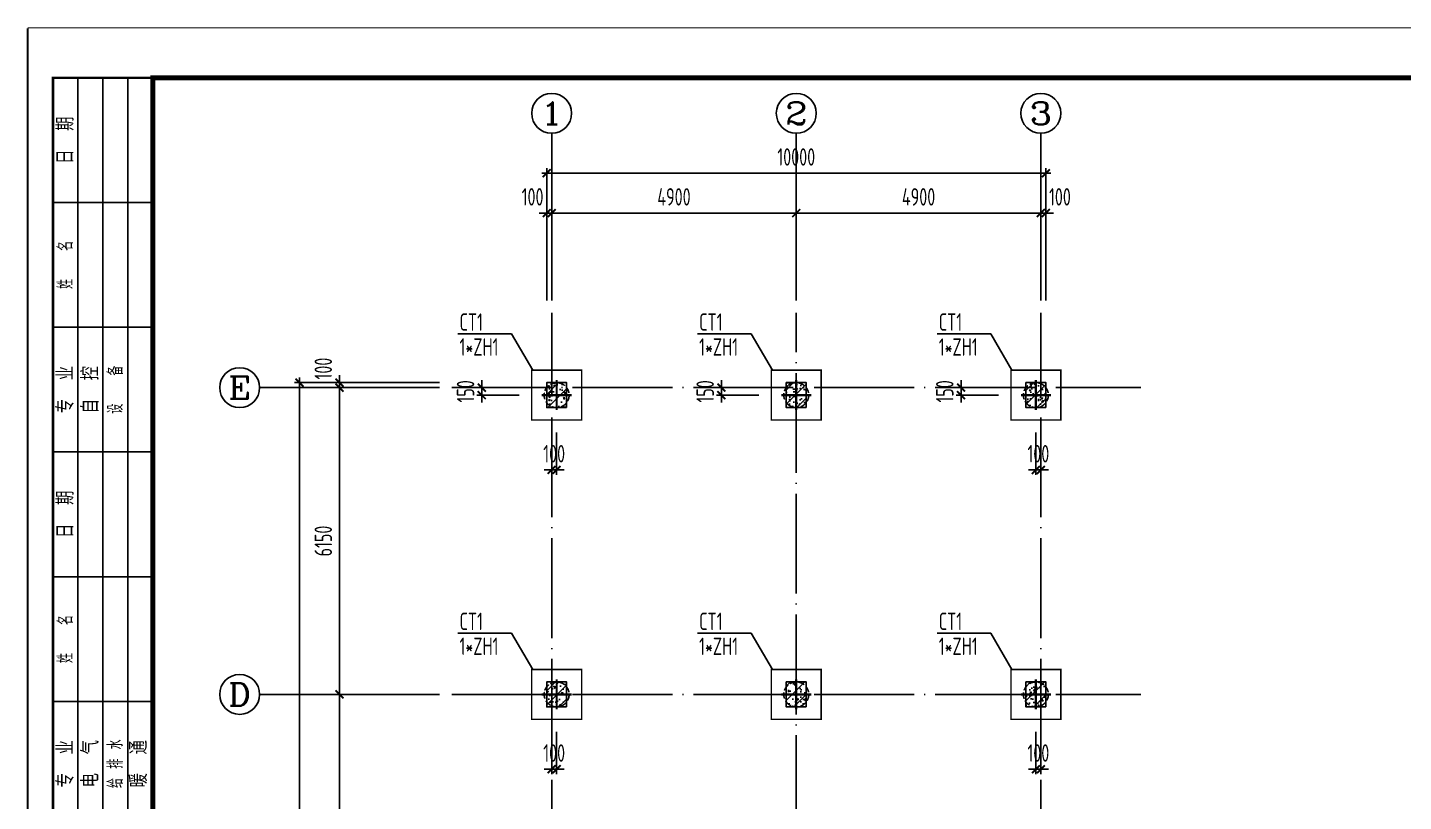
# Model space of a CAD drawing. Extents: x 287149 to 898857, y 100802 to 160212.
# Drawn here: x 517437 to 545001, y 127315 to 142832 of the extents above; entities that cross this region are included whole.
import ezdxf
from ezdxf.enums import TextEntityAlignment as Align

# ---------------------------------------------------------------- set-up
doc = ezdxf.new("R2010")
doc.units = 0
doc.header["$LTSCALE"] = 1000
doc.linetypes.add('DASH', pattern=[0.35, 0.25, -0.1])
doc.linetypes.add('DOTE', pattern=[2.42, 2, -0.2, 0.02, -0.2])
doc.layers.get('0').update_dxf_attribs({"linetype": 'CONTINUOUS'})
doc.layers.get('DEFPOINTS').update_dxf_attribs({"linetype": 'CONTINUOUS'})
for name, color, linetype in [('AXIS', 8, 'DOTE'), ('AXIS_DIM', 3, 'CONTINUOUS'), ('AXIS_TEXT', 3, 'CONTINUOUS'), ('COLU', 7, 'CONTINUOUS'), ('CT', 255, 'CONTINUOUS'), ('DIM', 3, 'CONTINUOUS'), ('DOTE', 8, 'DOTE'), ('FRAME', 3, 'CONTINUOUS'), ('TEXT', 7, 'CONTINUOUS'), ('ZJ', 1, 'CONTINUOUS'), ('填充', 8, 'CONTINUOUS'), ('柱涂实', 54, 'CONTINUOUS')]:
    doc.layers.add(name, color=color, linetype=linetype)
doc.styles.add('_AXIS', font='complex.shx', dxfattribs={"bigfont": 'gbcbig.shx'})
doc.styles.add('COMPLEX', font='COMPLEX')
doc.styles.add('DXFS', font='txt.shx', dxfattribs={"width": 0.7, "bigfont": 'dxfs.shx'})
doc.styles.add('TSSD_Dimension', font='tssdeng.shx', dxfattribs={"width": 0.7, "bigfont": 'hztxt.shx'})
doc.styles.add('TSSD_Rein', font='tssdeng.shx', dxfattribs={"width": 0.7, "bigfont": 'hztxt.shx'})
doc.dimstyles.new('TSSD_100_100', dxfattribs={"dimtxt": 350, "dimasz": 150, "dimexe": 100, "dimexo": 250, "dimgap": 150, "dimtad": 1, "dimdec": 0, "dimzin": 0, "dimdsep": 46, "dimtxsty": 'TSSD_Dimension', "dimblk": 'ARCHTICK', "dimcen": 0, "dimdle": 100, "dimclrd": 3, "dimclre": 3, "dimclrt": 7, "dimadec": 0, "dimazin": 0, "dimtfac": 1, "dimtdec": 0, "dimtix": 1, "dimtmove": 2, "dimatfit": 3, "dimfxl": 100, "dimtolj": 1, "dimtzin": 0, "dimarcsym": 0})
pattern_1 = [(50, (153600, 61897.5), (286.90407, -25.10085), [30, -330]), (355, (153600, 61897.5), (-55.50053, 300.87685), [24, -264]), (100.4514, (153623.9, 61895.4), (231.40375, 275.77582), [25.49608, -280.45684]), (46.1842, (153600, 61977.5), (426.89642, -66.2076), [45, -495]), (96.6356, (153635.57, 61972), (373.8651, 389.64715), [38.2441, -420.6852]), (351.1842, (153600, 61977.5), (373.8648, 389.64744), [36, -396]), (21, (153640, 61957.5), (238.76282, -161.04756), [30, -330]), (326, (153640, 61957.5), (97.32613, 290.06002), [24, -264]), (71.4514, (153659.9, 61944.08), (336.08905, 129.0122), [25.49608, -280.45684]), (37.5, (153600, 61897.5), (4.863942, 133.157542), [0, -260.8, 0, -268, 0, -265]), (7.5, (153600, 61897.5), (105.227815, 157.764685), [0, -152.8, 0, -254.8, 0, -101]), (327.5, (153510.8, 61897.5), (213.528974, -9.02195), [0, -100, 0, -312, 0, -414]), (317.5, (153470.8, 61897.5), (233.27447, 40.04199), [0, -130, 0, -207.2, 0, -294]), (45, (153600, 61897.5), (-141.42136, 141.42136), [])]
pattern_2 = [(50, (153500, 61897.5), (286.90407, -25.10085), [30, -330]), (355, (153500, 61897.5), (-55.50053, 300.87685), [24, -264]), (100.4514, (153523.9, 61895.4), (231.40375, 275.77582), [25.49608, -280.45684]), (46.1842, (153500, 61977.5), (426.89642, -66.2076), [45, -495]), (96.6356, (153535.57, 61972), (373.8651, 389.64715), [38.2441, -420.6852]), (351.1842, (153500, 61977.5), (373.8648, 389.64744), [36, -396]), (21, (153540, 61957.5), (238.76282, -161.04756), [30, -330]), (326, (153540, 61957.5), (97.32613, 290.06002), [24, -264]), (71.4514, (153559.9, 61944.08), (336.08905, 129.0122), [25.49608, -280.45684]), (37.5, (153500, 61897.5), (4.863942, 133.157542), [0, -260.8, 0, -268, 0, -265]), (7.5, (153500, 61897.5), (105.227815, 157.764685), [0, -152.8, 0, -254.8, 0, -101]), (327.5, (153410.8, 61897.5), (213.528974, -9.02195), [0, -100, 0, -312, 0, -414]), (317.5, (153370.8, 61897.5), (233.27447, 40.04199), [0, -130, 0, -207.2, 0, -294]), (45, (153500, 61897.5), (-141.42136, 141.42136), [])]

# ---------------------------------------------------------------- blocks, each defined once
blk = doc.blocks.new('_ARCHTICK')
at = {"color": 0}
blk.add_lwpolyline([(-0.53033, -0.53033, 0.25, 0.25, 0), (0.53033, 0.53033, 0.5, 0.5, 0)], format="xyseb", dxfattribs=at)
blk = doc.blocks.new('*D28')
at = {"layer": 'AXIS_DIM', "color": 3, "lineweight": -2}
for p, q in [((527936.971394, 137361.708046), (527936.971394, 139211.631469)), ((532836.971394, 137361.708046), (532836.971394, 139211.631469)), ((527836.971394, 139111.631469), (532936.971394, 139111.631469))]:
    blk.add_line(p, q, dxfattribs=at)
at = {"layer": 'DEFPOINTS', "color": 0}
for p in [(532836.971394, 139111.631469), (527936.971394, 137111.708046), (532836.971394, 137111.708046)]:
    blk.add_point(p, dxfattribs=at)
at = {"layer": 'AXIS_DIM', "color": 3, "lineweight": -2, "xscale": 150, "yscale": 150, "zscale": 150, "rotation": 180}
blk.add_blockref('_ARCHTICK', (527936.971394, 139111.631469), dxfattribs=at)
at = {"layer": 'AXIS_DIM', "color": 3, "lineweight": -2, "xscale": 150, "yscale": 150, "zscale": 150}
blk.add_blockref('_ARCHTICK', (532836.971394, 139111.631469), dxfattribs=at)
at = {"layer": 'AXIS_DIM', "color": 7, "insert": (530386.971394, 139436.631469), "char_height": 350, "attachment_point": 5, "style": 'TSSD_Dimension'}
blk.add_mtext('\\A1;4900', dxfattribs=at)
blk = doc.blocks.new('*D29')
at = {"layer": 'AXIS_DIM', "color": 3, "lineweight": -2}
for p, q in [((532836.971394, 137361.708046), (532836.971394, 139211.631469)), ((537736.971394, 137361.708046), (537736.971394, 139211.631469)), ((532736.971394, 139111.631469), (537836.971394, 139111.631469))]:
    blk.add_line(p, q, dxfattribs=at)
at = {"layer": 'DEFPOINTS', "color": 0}
for p in [(537736.971394, 139111.631469), (532836.971394, 137111.708046), (537736.971394, 137111.708046)]:
    blk.add_point(p, dxfattribs=at)
at = {"layer": 'AXIS_DIM', "color": 3, "lineweight": -2, "xscale": 150, "yscale": 150, "zscale": 150, "rotation": 180}
blk.add_blockref('_ARCHTICK', (532836.971394, 139111.631469), dxfattribs=at)
at = {"layer": 'AXIS_DIM', "color": 3, "lineweight": -2, "xscale": 150, "yscale": 150, "zscale": 150}
blk.add_blockref('_ARCHTICK', (537736.971394, 139111.631469), dxfattribs=at)
at = {"layer": 'AXIS_DIM', "color": 7, "insert": (535286.971394, 139436.631469), "char_height": 350, "attachment_point": 5, "style": 'TSSD_Dimension'}
blk.add_mtext('\\A1;4900', dxfattribs=at)
blk = doc.blocks.new('*D32')
at = {"layer": 'AXIS_DIM', "color": 3, "lineweight": -2}
for p, q in [((523687.044864, 135711.708046), (523687.044864, 129361.708046)), ((525686.971394, 135611.708046), (523587.044864, 135611.708046)), ((525686.971394, 129461.708046), (523587.044864, 129461.708046))]:
    blk.add_line(p, q, dxfattribs=at)
at = {"layer": 'DEFPOINTS', "color": 0}
for p in [(525936.971394, 135611.708046), (523687.044864, 129461.708046), (525936.971394, 129461.708046)]:
    blk.add_point(p, dxfattribs=at)
at = {"layer": 'AXIS_DIM', "color": 3, "lineweight": -2, "xscale": 150, "yscale": 150, "zscale": 150}
for p, rotation in [((523687.044864, 135611.708046), 90), ((523687.044864, 129461.708046), 270)]:
    blk.add_blockref('_ARCHTICK', p, dxfattribs=dict(at, rotation=rotation))
at = {"layer": 'AXIS_DIM', "color": 7, "insert": (523362.044864, 132536.708046), "char_height": 350, "attachment_point": 5, "rotation": 90, "style": 'TSSD_Dimension'}
blk.add_mtext('\\A1;6150', dxfattribs=at)
blk = doc.blocks.new('*D33')
at = {"layer": 'AXIS_DIM', "color": 3, "lineweight": -2}
for p, q in [((527736.971394, 139911.631469), (537936.971394, 139911.631469)), ((527836.971394, 137361.708046), (527836.971394, 140011.631469)), ((537836.971394, 137361.708046), (537836.971394, 140011.631469))]:
    blk.add_line(p, q, dxfattribs=at)
at = {"layer": 'DEFPOINTS', "color": 0}
for p in [(537836.971394, 139911.631469), (527836.971394, 137111.708046), (537836.971394, 137111.708046)]:
    blk.add_point(p, dxfattribs=at)
at = {"layer": 'AXIS_DIM', "color": 3, "lineweight": -2, "xscale": 150, "yscale": 150, "zscale": 150, "rotation": 180}
blk.add_blockref('_ARCHTICK', (527836.971394, 139911.631469), dxfattribs=at)
at = {"layer": 'AXIS_DIM', "color": 3, "lineweight": -2, "xscale": 150, "yscale": 150, "zscale": 150}
blk.add_blockref('_ARCHTICK', (537836.971394, 139911.631469), dxfattribs=at)
at = {"layer": 'AXIS_DIM', "color": 7, "insert": (532836.971394, 140236.631469), "char_height": 350, "attachment_point": 5, "style": 'TSSD_Dimension'}
blk.add_mtext('\\A1;10000', dxfattribs=at)
blk = doc.blocks.new('*D34')
at = {"layer": 'AXIS_DIM', "color": 3, "lineweight": -2}
for p, q in [((525686.971394, 135711.708046), (522787.044864, 135711.708046)), ((522887.044864, 110611.708046), (522887.044864, 135811.708046)), ((525686.971394, 110711.708046), (522787.044864, 110711.708046))]:
    blk.add_line(p, q, dxfattribs=at)
at = {"layer": 'DEFPOINTS', "color": 0}
for p in [(522887.044864, 135711.708046), (525936.971394, 135711.708046), (525936.971394, 110711.708046)]:
    blk.add_point(p, dxfattribs=at)
at = {"layer": 'AXIS_DIM', "color": 3, "lineweight": -2, "xscale": 150, "yscale": 150, "zscale": 150}
for p, rotation in [((522887.044864, 135711.708046), 90), ((522887.044864, 110711.708046), 270)]:
    blk.add_blockref('_ARCHTICK', p, dxfattribs=dict(at, rotation=rotation))
at = {"layer": 'AXIS_DIM', "color": 7, "insert": (522562.044864, 123211.708046), "char_height": 350, "attachment_point": 5, "rotation": 90, "style": 'TSSD_Dimension'}
blk.add_mtext('\\A1;25000', dxfattribs=at)
blk = doc.blocks.new('*D36')
at = {"layer": 'AXIS_DIM', "color": 3, "lineweight": -2}
for p, q in [((525686.971394, 135711.708046), (523587.044864, 135711.708046)), ((523687.044864, 135711.708046), (523687.044864, 135861.708046)), ((523687.044864, 135611.708046), (523687.044864, 135711.708046)), ((525686.971394, 135611.708046), (523587.044864, 135611.708046)), ((523687.044864, 135611.708046), (523687.044864, 135461.708046))]:
    blk.add_line(p, q, dxfattribs=at)
at = {"layer": 'DEFPOINTS', "color": 0}
for p in [(523687.044864, 135711.708046), (525936.971394, 135711.708046), (525936.971394, 135611.708046)]:
    blk.add_point(p, dxfattribs=at)
at = {"layer": 'AXIS_DIM', "color": 3, "lineweight": -2, "xscale": 150, "yscale": 150, "zscale": 150}
for p, rotation in [((523687.044864, 135711.708046), 270), ((523687.044864, 135611.708046), 90)]:
    blk.add_blockref('_ARCHTICK', p, dxfattribs=dict(at, rotation=rotation))
at = {"layer": 'AXIS_DIM', "color": 7, "insert": (523362.044864, 135993.951635), "char_height": 350, "attachment_point": 5, "rotation": 90, "style": 'TSSD_Dimension'}
blk.add_mtext('\\A1;100', dxfattribs=at)
blk = doc.blocks.new('*D37')
at = {"layer": 'AXIS_DIM', "color": 3, "lineweight": -2}
for p, q in [((537736.971394, 137361.708046), (537736.971394, 139211.631469)), ((537836.971394, 137361.708046), (537836.971394, 139211.631469)), ((537736.971394, 139111.631469), (537586.971394, 139111.631469)), ((537736.971394, 139111.631469), (537836.971394, 139111.631469)), ((537836.971394, 139111.631469), (537986.971394, 139111.631469))]:
    blk.add_line(p, q, dxfattribs=at)
at = {"layer": 'DEFPOINTS', "color": 0}
for p in [(537836.971394, 139111.631469), (537736.971394, 137111.708046), (537836.971394, 137111.708046)]:
    blk.add_point(p, dxfattribs=at)
at = {"layer": 'AXIS_DIM', "color": 3, "lineweight": -2, "xscale": 150, "yscale": 150, "zscale": 150}
blk.add_blockref('_ARCHTICK', (537736.971394, 139111.631469), dxfattribs=at)
at = {"layer": 'AXIS_DIM', "color": 3, "lineweight": -2, "xscale": 150, "yscale": 150, "zscale": 150, "rotation": 180}
blk.add_blockref('_ARCHTICK', (537836.971394, 139111.631469), dxfattribs=at)
at = {"layer": 'AXIS_DIM', "color": 7, "insert": (538119.214984, 139436.631469), "char_height": 350, "attachment_point": 5, "style": 'TSSD_Dimension'}
blk.add_mtext('\\A1;100', dxfattribs=at)
blk = doc.blocks.new('*D38')
at = {"layer": 'AXIS_DIM', "color": 3, "lineweight": -2}
for p, q in [((527836.971394, 137361.708046), (527836.971394, 139211.631469)), ((527936.971394, 137361.708046), (527936.971394, 139211.631469)), ((527836.971394, 139111.631469), (527686.971394, 139111.631469)), ((527936.971394, 139111.631469), (527836.971394, 139111.631469)), ((527936.971394, 139111.631469), (528086.971394, 139111.631469))]:
    blk.add_line(p, q, dxfattribs=at)
at = {"layer": 'DEFPOINTS', "color": 0}
for p in [(527836.971394, 139111.631469), (527836.971394, 137111.708046), (527936.971394, 137111.708046)]:
    blk.add_point(p, dxfattribs=at)
at = {"layer": 'AXIS_DIM', "color": 3, "lineweight": -2, "xscale": 150, "yscale": 150, "zscale": 150}
blk.add_blockref('_ARCHTICK', (527836.971394, 139111.631469), dxfattribs=at)
at = {"layer": 'AXIS_DIM', "color": 3, "lineweight": -2, "xscale": 150, "yscale": 150, "zscale": 150, "rotation": 180}
blk.add_blockref('_ARCHTICK', (527936.971394, 139111.631469), dxfattribs=at)
at = {"layer": 'AXIS_DIM', "color": 7, "insert": (527554.727804, 139436.631469), "char_height": 350, "attachment_point": 5, "style": 'TSSD_Dimension'}
blk.add_mtext('\\A1;100', dxfattribs=at)
blk = doc.blocks.new('_AXISO')
blk.add_circle((0, 0), 0.5)
at = {"layer": 'AXIS_TEXT', "style": 'COMPLEX', "width": 1.041667}
blk.add_attdef('A', text='', height=0.56, dxfattribs=at).set_placement((-0.25, -0.28), (0.25, -0.28), align=Align.FIT)
blk = doc.blocks.new('*D39')
at = {"layer": 'AXIS_DIM', "color": 3, "lineweight": -2}
for p, q in [((523687.044864, 123111.708046), (523687.044864, 129561.708046)), ((525686.971394, 129461.708046), (523587.044864, 129461.708046)), ((525686.971394, 123211.708046), (523587.044864, 123211.708046))]:
    blk.add_line(p, q, dxfattribs=at)
at = {"layer": 'DEFPOINTS', "color": 0}
for p in [(523687.044864, 129461.708046), (525936.971394, 129461.708046), (525936.971394, 123211.708046)]:
    blk.add_point(p, dxfattribs=at)
at = {"layer": 'AXIS_DIM', "color": 3, "lineweight": -2, "xscale": 150, "yscale": 150, "zscale": 150}
for p, rotation in [((523687.044864, 129461.708046), 90), ((523687.044864, 123211.708046), 270)]:
    blk.add_blockref('_ARCHTICK', p, dxfattribs=dict(at, rotation=rotation))
at = {"layer": 'AXIS_DIM', "color": 7, "insert": (523362.044864, 126336.708046), "char_height": 350, "attachment_point": 5, "rotation": 90, "style": 'TSSD_Dimension'}
blk.add_mtext('\\A1;6250', dxfattribs=at)
blk = doc.blocks.new('A$C2F0C53E4')
at = {"layer": 'FRAME', "lineweight": 18}
blk.add_line((0, 0), (0, 42000), dxfattribs=at)
at = {"layer": 'FRAME'}
for points, const_width in [([(10, 42010), (10, 10), (59410, 10), (59410, 42010)], 20), ([(2510, 41010), (2510, 1010), (58410, 1010), (58410, 41010)], 100)]:
    blk.add_lwpolyline(points, close=True, dxfattribs=dict(at, const_width=const_width))
at = {"layer": 'FRAME', "const_width": 50}
blk.add_lwpolyline([(2510, 41010), (510, 41010), (510, 18510), (2510, 18510)], dxfattribs=at)
at = {"layer": 'FRAME'}
for points in [[(1010, 18510), (1010, 41010)], [(1510, 18510), (1510, 41010)], [(2010, 18510), (2010, 41010)], [(2510, 38510), (510, 38510)], [(2510, 36010), (510, 36010)], [(2510, 33510), (510, 33510)], [(2510, 31010), (510, 31010)], [(2510, 28510), (510, 28510)]]:
    blk.add_lwpolyline(points, dxfattribs=at)
at = {"layer": 'FRAME', "char_height": 300, "attachment_point": 5, "rotation": 90, "style": 'DXFS'}
for s, insert, width in [('{\\f宋体|b0|i0|c134|p2;日\\Ftxt.shx,dxfs.shx|c134;  \\f宋体|b0|i0|c134|p2;期\\P}', (760, 39760), 1132.5), ('姓   名', (760, 37260), 1185), ('{\\f宋体|b0|i0|c134|p2;专\\Ftxt.shx,dxfs.shx|c134;  \\f宋体|b0|i0|c134|p2;业\\P}', (760, 34760), 1203.38), ('{\\f宋体|b0|i0|c134|p2;自\\Ftxt.shx,dxfs.shx|c134;  \\f宋体|b0|i0|c134|p2;控\\P}', (1260, 34760), 1148.25), ('设   备', (1760, 34760), 1227), ('{\\f宋体|b0|i0|c134|p2;日\\Ftxt.shx,dxfs.shx|c134;  \\f宋体|b0|i0|c134|p2;期\\P}', (760, 32260), 1132.5), ('姓   名', (760, 29760), 1185), ('{\\f宋体|b0|i0|c134|p2;专\\Ftxt.shx,dxfs.shx|c134;  \\f宋体|b0|i0|c134|p2;业\\P}', (760, 27260), 1203.38), ('{\\f宋体|b0|i0|c134|p2;电\\Ftxt.shx,dxfs.shx|c134;  \\f宋体|b0|i0|c134|p2;气\\P}', (1260, 27260), 1182.38), ('给 排 水', (1760, 27260), 1352.62), ('{\\f宋体|b0|i0|c134|p2;暖\\Ftxt.shx,dxfs.shx|c134;  \\f宋体|b0|i0|c134|p2;通\\P}', (2230, 27260), 1200.75)]:
    blk.add_mtext(s, dxfattribs=dict(at, insert=insert, width=width))
blk = doc.blocks.new('*D46')
at = {"layer": 'DEFPOINTS', "color": 0}
for p in [(527936.971394, 128961.708046), (528036.971299, 128961.708046), (528036.971299, 127961.708046)]:
    blk.add_point(p, dxfattribs=at)
at = {"layer": 'DIM', "color": 3, "lineweight": -2}
for p, q in [((527936.971394, 128711.708046), (527936.971394, 127861.708046)), ((528036.971299, 128711.708046), (528036.971299, 127861.708046)), ((527936.971394, 127961.708046), (527786.971394, 127961.708046)), ((527936.971394, 127961.708046), (528036.971299, 127961.708046)), ((528036.971299, 127961.708046), (528186.971299, 127961.708046))]:
    blk.add_line(p, q, dxfattribs=at)
at = {"layer": 'DIM', "color": 3, "lineweight": -2, "xscale": 150, "yscale": 150, "zscale": 150}
blk.add_blockref('_ARCHTICK', (527936.971394, 127961.708046), dxfattribs=at)
at = {"layer": 'DIM', "color": 3, "lineweight": -2, "xscale": 150, "yscale": 150, "zscale": 150, "rotation": 180}
blk.add_blockref('_ARCHTICK', (528036.971299, 127961.708046), dxfattribs=at)
at = {"layer": 'DIM', "color": 7, "insert": (527986.971346, 128286.708046), "char_height": 350, "attachment_point": 5, "style": 'TSSD_Dimension'}
blk.add_mtext('\\A1;100', dxfattribs=at)
blk = doc.blocks.new('*D47')
at = {"layer": 'DEFPOINTS', "color": 0}
for p in [(537636.971489, 128961.708046), (537736.971394, 128961.708046), (537636.971489, 127961.708046)]:
    blk.add_point(p, dxfattribs=at)
at = {"layer": 'DIM', "color": 3, "lineweight": -2}
for p, q in [((537636.971489, 128711.708046), (537636.971489, 127861.708046)), ((537736.971394, 128711.708046), (537736.971394, 127861.708046)), ((537636.971489, 127961.708046), (537486.971489, 127961.708046)), ((537736.971394, 127961.708046), (537636.971489, 127961.708046)), ((537736.971394, 127961.708046), (537886.971394, 127961.708046))]:
    blk.add_line(p, q, dxfattribs=at)
at = {"layer": 'DIM', "color": 3, "lineweight": -2, "xscale": 150, "yscale": 150, "zscale": 150}
blk.add_blockref('_ARCHTICK', (537636.971489, 127961.708046), dxfattribs=at)
at = {"layer": 'DIM', "color": 3, "lineweight": -2, "xscale": 150, "yscale": 150, "zscale": 150, "rotation": 180}
blk.add_blockref('_ARCHTICK', (537736.971394, 127961.708046), dxfattribs=at)
at = {"layer": 'DIM', "color": 7, "insert": (537686.971442, 128286.708046), "char_height": 350, "attachment_point": 5, "style": 'TSSD_Dimension'}
blk.add_mtext('\\A1;100', dxfattribs=at)
blk = doc.blocks.new('*D56')
at = {"layer": 'DEFPOINTS', "color": 0}
for p in [(527936.971394, 134961.708046), (528036.971299, 134961.708046), (528036.971299, 133961.708046)]:
    blk.add_point(p, dxfattribs=at)
at = {"layer": 'DIM', "color": 3, "lineweight": -2}
for p, q in [((527936.971394, 134711.708046), (527936.971394, 133861.708046)), ((528036.971299, 134711.708046), (528036.971299, 133861.708046)), ((527936.971394, 133961.708046), (527786.971394, 133961.708046)), ((527936.971394, 133961.708046), (528036.971299, 133961.708046)), ((528036.971299, 133961.708046), (528186.971299, 133961.708046))]:
    blk.add_line(p, q, dxfattribs=at)
at = {"layer": 'DIM', "color": 3, "lineweight": -2, "xscale": 150, "yscale": 150, "zscale": 150}
blk.add_blockref('_ARCHTICK', (527936.971394, 133961.708046), dxfattribs=at)
at = {"layer": 'DIM', "color": 3, "lineweight": -2, "xscale": 150, "yscale": 150, "zscale": 150, "rotation": 180}
blk.add_blockref('_ARCHTICK', (528036.971299, 133961.708046), dxfattribs=at)
at = {"layer": 'DIM', "color": 7, "insert": (527986.971346, 134286.708046), "char_height": 350, "attachment_point": 5, "style": 'TSSD_Dimension'}
blk.add_mtext('\\A1;100', dxfattribs=at)
blk = doc.blocks.new('*D57')
at = {"layer": 'DEFPOINTS', "color": 0}
for p in [(526536.971394, 135461.708141), (527536.971394, 135611.708046), (527536.971394, 135461.708141)]:
    blk.add_point(p, dxfattribs=at)
at = {"layer": 'DIM', "color": 3, "lineweight": -2}
for p, q in [((526536.971394, 135611.708046), (526536.971394, 135761.708046)), ((527286.971394, 135611.708046), (526436.971394, 135611.708046)), ((527286.971394, 135461.708141), (526436.971394, 135461.708141)), ((526536.971394, 135611.708046), (526536.971394, 135461.708141)), ((526536.971394, 135461.708141), (526536.971394, 135311.708141))]:
    blk.add_line(p, q, dxfattribs=at)
at = {"layer": 'DIM', "color": 3, "lineweight": -2, "xscale": 150, "yscale": 150, "zscale": 150}
for p, rotation in [((526536.971394, 135611.708046), 270), ((526536.971394, 135461.708141), 90)]:
    blk.add_blockref('_ARCHTICK', p, dxfattribs=dict(at, rotation=rotation))
at = {"layer": 'DIM', "color": 7, "insert": (526211.971394, 135536.708093), "char_height": 350, "attachment_point": 5, "rotation": 90, "style": 'TSSD_Dimension'}
blk.add_mtext('\\A1;150', dxfattribs=at)
blk = doc.blocks.new('*D58')
at = {"layer": 'DEFPOINTS', "color": 0}
for p in [(531336.971394, 135461.708141), (532336.971394, 135611.708046), (532336.971394, 135461.708141)]:
    blk.add_point(p, dxfattribs=at)
at = {"layer": 'DIM', "color": 3, "lineweight": -2}
for p, q in [((531336.971394, 135611.708046), (531336.971394, 135761.708046)), ((532086.971394, 135611.708046), (531236.971394, 135611.708046)), ((532086.971394, 135461.708141), (531236.971394, 135461.708141)), ((531336.971394, 135611.708046), (531336.971394, 135461.708141)), ((531336.971394, 135461.708141), (531336.971394, 135311.708141))]:
    blk.add_line(p, q, dxfattribs=at)
at = {"layer": 'DIM', "color": 3, "lineweight": -2, "xscale": 150, "yscale": 150, "zscale": 150}
for p, rotation in [((531336.971394, 135611.708046), 270), ((531336.971394, 135461.708141), 90)]:
    blk.add_blockref('_ARCHTICK', p, dxfattribs=dict(at, rotation=rotation))
at = {"layer": 'DIM', "color": 7, "insert": (531011.971394, 135536.708093), "char_height": 350, "attachment_point": 5, "rotation": 90, "style": 'TSSD_Dimension'}
blk.add_mtext('\\A1;150', dxfattribs=at)
blk = doc.blocks.new('*D59')
at = {"layer": 'DEFPOINTS', "color": 0}
for p in [(537636.971299, 134961.708046), (537736.971203, 134961.708046), (537636.971299, 133961.708046)]:
    blk.add_point(p, dxfattribs=at)
at = {"layer": 'DIM', "color": 3, "lineweight": -2}
for p, q in [((537636.971299, 134711.708046), (537636.971299, 133861.708046)), ((537736.971203, 134711.708046), (537736.971203, 133861.708046)), ((537636.971299, 133961.708046), (537486.971299, 133961.708046)), ((537736.971203, 133961.708046), (537636.971299, 133961.708046)), ((537736.971203, 133961.708046), (537886.971203, 133961.708046))]:
    blk.add_line(p, q, dxfattribs=at)
at = {"layer": 'DIM', "color": 3, "lineweight": -2, "xscale": 150, "yscale": 150, "zscale": 150}
blk.add_blockref('_ARCHTICK', (537636.971299, 133961.708046), dxfattribs=at)
at = {"layer": 'DIM', "color": 3, "lineweight": -2, "xscale": 150, "yscale": 150, "zscale": 150, "rotation": 180}
blk.add_blockref('_ARCHTICK', (537736.971203, 133961.708046), dxfattribs=at)
at = {"layer": 'DIM', "color": 7, "insert": (537686.971251, 134286.708046), "char_height": 350, "attachment_point": 5, "style": 'TSSD_Dimension'}
blk.add_mtext('\\A1;100', dxfattribs=at)
blk = doc.blocks.new('*D60')
at = {"layer": 'DEFPOINTS', "color": 0}
for p in [(536136.971394, 135461.708141), (537136.971394, 135611.708046), (537136.971394, 135461.708141)]:
    blk.add_point(p, dxfattribs=at)
at = {"layer": 'DIM', "color": 3, "lineweight": -2}
for p, q in [((536136.971394, 135611.708046), (536136.971394, 135761.708046)), ((536886.971394, 135611.708046), (536036.971394, 135611.708046)), ((536886.971394, 135461.708141), (536036.971394, 135461.708141)), ((536136.971394, 135611.708046), (536136.971394, 135461.708141)), ((536136.971394, 135461.708141), (536136.971394, 135311.708141))]:
    blk.add_line(p, q, dxfattribs=at)
at = {"layer": 'DIM', "color": 3, "lineweight": -2, "xscale": 150, "yscale": 150, "zscale": 150}
for p, rotation in [((536136.971394, 135611.708046), 270), ((536136.971394, 135461.708141), 90)]:
    blk.add_blockref('_ARCHTICK', p, dxfattribs=dict(at, rotation=rotation))
at = {"layer": 'DIM', "color": 7, "insert": (535811.971394, 135536.708093), "char_height": 350, "attachment_point": 5, "rotation": 90, "style": 'TSSD_Dimension'}
blk.add_mtext('\\A1;150', dxfattribs=at)

msp = doc.modelspace()

# ---------------------------------------------------------------- hatches: boundary and pattern name
at = {"layer": '柱涂实'}
h = msp.add_hatch(dxfattribs=at)
h.set_pattern_fill('ARMORED', color=8, scale=40, style=0)
h.set_pattern_definition(pattern_1)
h.paths.add_polyline_path([(528236.971, 135711.708), (527836.971, 135711.708), (527836.971, 135211.708), (528236.971, 135211.708)])
h = msp.add_hatch(dxfattribs=at)
h.set_pattern_fill('ARMORED', color=8, scale=40, style=0)
h.set_pattern_definition(pattern_2)
h.paths.add_polyline_path([(533036.971, 135711.708), (532636.971, 135711.708), (532636.971, 135211.708), (533036.971, 135211.708)])
h = msp.add_hatch(dxfattribs=at)
h.set_pattern_fill('ARMORED', color=8, scale=40, style=0)
h.set_pattern_definition(pattern_2)
h.paths.add_polyline_path([(537836.971, 135711.708), (537436.971, 135711.708), (537436.971, 135211.708), (537836.971, 135211.708)])
h = msp.add_hatch(dxfattribs=at)
h.set_pattern_fill('ARMORED', color=8, scale=40, style=0)
h.set_pattern_definition(pattern_1)
h.paths.add_polyline_path([(528236.971, 129711.708), (527836.971, 129711.708), (527836.971, 129211.708), (528236.971, 129211.708)])
h = msp.add_hatch(dxfattribs=at)
h.set_pattern_fill('ARMORED', color=8, scale=40, style=0)
h.set_pattern_definition(pattern_2)
h.paths.add_polyline_path([(533036.971, 129711.708), (532636.971, 129711.708), (532636.971, 129211.708), (533036.971, 129211.708)])
h = msp.add_hatch(dxfattribs=at)
h.set_pattern_fill('ARMORED', color=8, scale=40, style=0)
h.set_pattern_definition(pattern_2)
h.paths.add_polyline_path([(537836.971, 129711.708), (537436.971, 129711.708), (537436.971, 129211.708), (537836.971, 129211.708)])

# ---------------------------------------------------------------- linework, layer by layer
at = {"layer": 'AXIS'}
for p, q in [((527936.971, 108811.708), (527936.971, 137111.708)), ((532836.971, 116961.708), (532836.971, 137111.708)), ((537736.971, 108811.708), (537736.971, 137111.708)), ((525936.971, 135611.708), (539736.971, 135611.708)), ((525936.971, 129461.708), (539736.971, 129461.708))]:
    msp.add_line(p, q, dxfattribs=at)
at = {"layer": 'AXIS_TEXT'}
for p, q in [((527936.971, 137361.708), (527936.971, 140711.631)), ((532836.971, 137361.708), (532836.971, 140711.631)), ((537736.971, 137361.708), (537736.971, 140711.631)), ((525686.971, 135611.708), (522087.045, 135611.708)), ((525686.971, 129461.708), (522087.045, 129461.708))]:
    msp.add_line(p, q, dxfattribs=at)
at = {"layer": 'COLU', "color": 8, "ltscale": 0.01}
for points in [[(528236.971, 135211.708), (528236.971, 135711.708), (527836.971, 135711.708), (527836.971, 135211.708)], [(533036.971, 135211.708), (533036.971, 135711.708), (532636.971, 135711.708), (532636.971, 135211.708)], [(537836.971, 135211.708), (537836.971, 135711.708), (537436.971, 135711.708), (537436.971, 135211.708)], [(528236.971, 129211.708), (528236.971, 129711.708), (527836.971, 129711.708), (527836.971, 129211.708)], [(533036.971, 129211.708), (533036.971, 129711.708), (532636.971, 129711.708), (532636.971, 129211.708)], [(537836.971, 129211.708), (537836.971, 129711.708), (537436.971, 129711.708), (537436.971, 129211.708)]]:
    msp.add_lwpolyline(points, close=True, dxfattribs=at)
at = {"layer": 'CT', "const_width": 30}
for points in [[(528536.971, 135961.708), (528536.971, 134961.708), (527536.971, 134961.708), (527536.971, 135961.708)], [(533336.971, 135961.708), (533336.971, 134961.708), (532336.971, 134961.708), (532336.971, 135961.708)], [(538136.971, 135961.708), (538136.971, 134961.708), (537136.971, 134961.708), (537136.971, 135961.708)], [(528536.971, 129961.708), (528536.971, 128961.708), (527536.971, 128961.708), (527536.971, 129961.708)], [(533336.971, 129961.708), (533336.971, 128961.708), (532336.971, 128961.708), (532336.971, 129961.708)], [(537136.971, 129961.708), (537136.971, 128961.708), (538136.971, 128961.708), (538136.971, 129961.708)]]:
    msp.add_lwpolyline(points, close=True, dxfattribs=at)
at = {"layer": 'DOTE', "ltscale": 0.1, "const_width": 45}
for points in [[(528036.971, 135761.708), (528036.971, 135161.708)], [(532836.971, 135761.708), (532836.971, 135161.708)], [(537636.971, 135761.708), (537636.971, 135161.708)], [(528336.971, 135461.708), (527736.971, 135461.708)], [(533136.971, 135461.708), (532536.971, 135461.708)], [(537936.971, 135461.708), (537336.971, 135461.708)], [(528036.971, 129761.708), (528036.971, 129161.708)], [(532836.971, 129761.708), (532836.971, 129161.708)], [(537636.971, 129761.708), (537636.971, 129161.708)], [(528336.971, 129461.708), (527736.971, 129461.708)], [(533136.971, 129461.708), (532536.971, 129461.708)], [(537336.971, 129461.708), (537936.971, 129461.708)]]:
    msp.add_lwpolyline(points, dxfattribs=at)
at = {"layer": 'TEXT'}
for points in [[(527557.778, 135961.708), (527131.592, 136691.65), (526058.812, 136691.65)], [(532357.778, 135961.708), (531931.592, 136691.65), (530858.812, 136691.65)], [(537157.778, 135961.708), (536731.592, 136691.65), (535658.812, 136691.65)], [(527557.778, 129961.708), (527131.592, 130691.65), (526058.812, 130691.65)], [(532357.778, 129961.708), (531931.592, 130691.65), (530858.812, 130691.65)], [(537157.778, 129961.708), (536731.592, 130691.65), (535658.812, 130691.65)]]:
    msp.add_lwpolyline(points, dxfattribs=at)
at = {"layer": 'ZJ', "linetype": 'DASH', "ltscale": 0.5}
for centre in [(528036.971, 135461.708), (532836.971, 135461.708), (537636.971, 135461.708), (528036.971, 129461.708), (532836.971, 129461.708), (537636.971, 129461.708)]:
    msp.add_circle(centre, 250, dxfattribs=at)

# ---------------------------------------------------------------- block references
at = {"layer": 'AXIS_TEXT'}
ref = msp.add_blockref('_AXISO', (527936.971, 141111.631), dxfattribs=dict(at, xscale=-800, yscale=800, zscale=800, rotation=180))
ref.add_attrib('A', '1', dxfattribs={"height": 452.548, "style": '_AXIS', "width": 2.333333}).set_placement((527710.697, 140885.357), (528163.246, 140885.357), align=Align.FIT)
ref = msp.add_blockref('_AXISO', (532836.971, 141111.631), dxfattribs=dict(at, xscale=-800, yscale=800, zscale=800, rotation=180))
ref.add_attrib('A', '2', dxfattribs={"height": 452.548, "style": '_AXIS', "width": 1.5}).set_placement((532610.697, 140885.357), (533063.246, 140885.357), align=Align.FIT)
ref = msp.add_blockref('_AXISO', (537736.971, 141111.631), dxfattribs=dict(at, xscale=-800, yscale=800, zscale=800, rotation=180))
ref.add_attrib('A', '3', dxfattribs={"height": 452.548, "style": '_AXIS', "width": 1.5}).set_placement((537510.697, 140885.357), (537963.246, 140885.357), align=Align.FIT)
ref = msp.add_blockref('_AXISO', (521687.045, 135611.708), dxfattribs=dict(at, xscale=800, yscale=800, zscale=800))
ref.add_attrib('A', 'E', dxfattribs={"height": 452.548, "style": '_AXIS', "width": 1.3125}).set_placement((521460.771, 135385.434), (521913.319, 135385.434), align=Align.FIT)
ref = msp.add_blockref('_AXISO', (521687.045, 129461.708), dxfattribs=dict(at, xscale=800, yscale=800, zscale=800))
ref.add_attrib('A', 'D', dxfattribs={"height": 452.548, "style": '_AXIS', "width": 1.235294}).set_placement((521460.771, 129235.434), (521913.319, 129235.434), align=Align.FIT)
at = {"layer": '填充'}
msp.add_blockref('A$C2F0C53E4', (517436.971, 100811.708), dxfattribs=at)

# ---------------------------------------------------------------- texts
at = {"layer": 'TEXT', "style": 'TSSD_Rein', "width": 0.7}
for s, p in [('CT1', (526091.087, 136751.65)), ('CT1', (530891.087, 136751.65)), ('CT1', (535691.087, 136751.65)), ('1*ZH1', (526091.087, 136251.65)), ('1*ZH1', (530891.087, 136251.65)), ('1*ZH1', (535691.087, 136251.65)), ('CT1', (526091.087, 130751.65)), ('CT1', (530891.087, 130751.65)), ('CT1', (535691.087, 130751.65)), ('1*ZH1', (526091.087, 130251.65)), ('1*ZH1', (530891.087, 130251.65)), ('1*ZH1', (535691.087, 130251.65))]:
    msp.add_text(s, height=350, dxfattribs=at).set_placement(p)

# ---------------------------------------------------------------- dimensions: what is measured, and where the dimension line sits
at = {"layer": 'AXIS_DIM'}
for p1, p2, distance, picture, middle in [((527836.971, 137111.708), (537836.971, 137111.708), 2799.923, '*D33', (532836.971, 140236.631)), ((527936.971, 137111.708), (532836.971, 137111.708), 1999.923, '*D28', (530386.971, 139436.631)), ((532836.971, 137111.708), (537736.971, 137111.708), 1999.923, '*D29', (535286.971, 139436.631)), ((525936.971, 110711.708), (525936.971, 135711.708), 3049.927, '*D34', (522562.045, 123211.708)), ((525936.971, 135611.708), (525936.971, 129461.708), -2249.927, '*D32', (523362.045, 132536.708)), ((525936.971, 123211.708), (525936.971, 129461.708), 2249.927, '*D39', (523362.045, 126336.708))]:
    dim = msp.add_aligned_dim(p1=p1, p2=p2, distance=distance, dimstyle='TSSD_100_100', dxfattribs=at)
    dim.commit()
    dim.dimension.update_dxf_attribs({"geometry": picture, "text_midpoint": middle})
for base, p1, p2, angle, picture, middle in [((527836.971, 139111.631), (527936.971, 137111.708), (527836.971, 137111.708), 180, '*D38', (527554.728, 139436.631)), ((523687.045, 135711.708), (525936.971, 135611.708), (525936.971, 135711.708), 270, '*D36', (523362.045, 135993.952))]:
    dim = msp.add_linear_dim(base=base, p1=p1, p2=p2, angle=angle, dimstyle='TSSD_100_100', dxfattribs=at)
    dim.commit()
    dim.dimension.update_dxf_attribs({"geometry": picture, "text_midpoint": middle, "dimtype": 160})
dim = msp.add_linear_dim(base=(537836.971, 139111.631), p1=(537736.971, 137111.708), p2=(537836.971, 137111.708), dimstyle='TSSD_100_100', dxfattribs=at)
dim.commit()
dim.dimension.update_dxf_attribs({"geometry": '*D37', "text_midpoint": (538119.215, 139436.631), "dimtype": 160})
at = {"layer": 'DIM'}
for base, p1, p2, angle, picture, middle in [((526536.971, 135461.708), (527536.971, 135611.708), (527536.971, 135461.708), 90, '*D57', (526211.971, 135536.708)), ((531336.971, 135461.708), (532336.971, 135611.708), (532336.971, 135461.708), 90, '*D58', (531011.971, 135536.708)), ((536136.971, 135461.708), (537136.971, 135611.708), (537136.971, 135461.708), 90, '*D60', (535811.971, 135536.708)), ((528036.971, 133961.708), (527936.971, 134961.708), (528036.971, 134961.708), 180, '*D56', (527986.971, 134286.708)), ((528036.971, 127961.708), (527936.971, 128961.708), (528036.971, 128961.708), 180, '*D46', (527986.971, 128286.708))]:
    dim = msp.add_linear_dim(base=base, p1=p1, p2=p2, angle=angle, dimstyle='TSSD_100_100', dxfattribs=at)
    dim.commit()
    dim.dimension.update_dxf_attribs({"geometry": picture, "text_midpoint": middle})
for base, p1, p2, picture, middle in [((537636.971, 133961.708), (537736.971, 134961.708), (537636.971, 134961.708), '*D59', (537686.971, 134286.708)), ((537636.971, 127961.708), (537736.971, 128961.708), (537636.971, 128961.708), '*D47', (537686.971, 128286.708))]:
    dim = msp.add_linear_dim(base=base, p1=p1, p2=p2, dimstyle='TSSD_100_100', dxfattribs=at)
    dim.commit()
    dim.dimension.update_dxf_attribs({"geometry": picture, "text_midpoint": middle})

doc.saveas('drawing.dxf')
